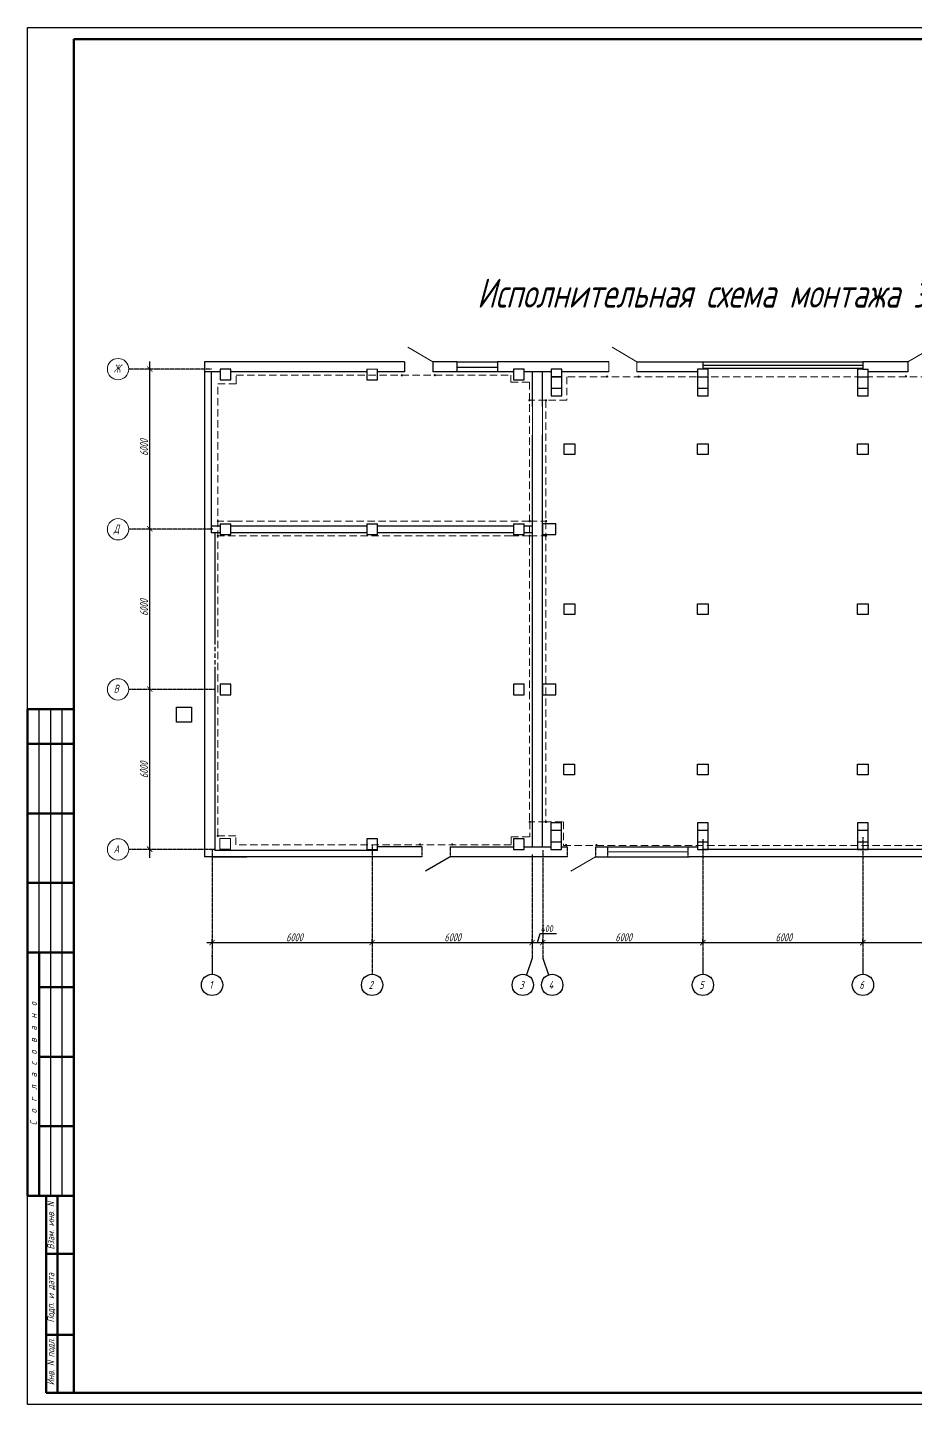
# Model space of a CAD drawing. Header units: millimetres. Extents: x -14296 to 10264, y -13087 to -5602.
# Drawn here: x -7108 to -6725, y -8149 to -7555 of the extents above; entities that cross this region are included whole.
import ezdxf
from ezdxf.enums import TextEntityAlignment as Align

# ---------------------------------------------------------------- set-up
doc = ezdxf.new("R2010")
doc.units = ezdxf.units.MM
for name, pattern in [('CENTER2', [1.125, 0.75, -0.125, 0.125, -0.125]), ('gost6', [12, 8, -1.5, 1, -1.5]), ('HIDDEN2', [4.7625, 3.175, -1.5875])]:
    doc.linetypes.add(name, pattern=pattern)
for name, color, linetype, lineweight in [('1', 4, 'Continuous', 15), ('Заземление (Сущ)', 6, 'gost6', 25), ('зд осн', 7, 'Continuous', 30), ('КаБель силовой (Вновь)', 1, 'Continuous', 15), ('основной', 3, 'Continuous', 15), ('стена', 7, 'Continuous', 18), ('строит', 7, 'Continuous', 30), ('Строительный', 251, 'Continuous', 13)]:
    doc.layers.add(name, color=color, linetype=linetype, lineweight=lineweight)
for name, color, linetype in [('TONK', 3, 'Continuous'), ('НОВЫЙ', 7, 'Continuous'), ('оси', 5, 'gost6'), ('Размеры', 5, 'Continuous')]:
    doc.layers.add(name, color=color, linetype=linetype)
doc.styles.add('GOST', font='GOST.shx', dxfattribs={"oblique": 15, "height": 3.5})
doc.styles.add('GOST 2.304', font='CS_Gost2304.shx', dxfattribs={"width": 0.9, "height": 300})
doc.styles.add('Simplex', font='simplex.shx', dxfattribs={"width": 0.7, "oblique": 15})

msp = doc.modelspace()

# ---------------------------------------------------------------- hatches: boundary and pattern name
at = {"layer": 'Заземление (Сущ)', "lineweight": 30, "true_color": 0xed1f24}
for points in [[(-6946.3611, -7704.53936, 1), (-6947.3611, -7704.53936, 1)], [(-6932.12269, -7704.48726, 1), (-6933.12269, -7704.48726, 1)], [(-6857.79463, -7705.05709, 1), (-6858.79463, -7705.05709, 1)], [(-6844.19974, -7705.12937, 1), (-6845.19974, -7705.12937, 1)], [(-6728.79178, -7704.97731, 1), (-6729.79178, -7704.97731, 1)], [(-6891.28062, -7715.31454, 1), (-6892.28062, -7715.31454, 1)], [(-6884.14712, -7715.33737, 1), (-6885.14712, -7715.33737, 1)], [(-7025.75728, -7767.47765, 1), (-7026.75728, -7767.47765, 1)], [(-6891.19888, -7767.41627, 1), (-6892.19888, -7767.41627, 1)], [(-6884.11009, -7767.4579, 1), (-6885.11009, -7767.4579, 1)], [(-7025.78555, -7773.75437, 1), (-7026.78555, -7773.75437, 1)], [(-6891.22497, -7773.76986, 1), (-6892.22497, -7773.76986, 1)], [(-6884.15866, -7773.73139, 1), (-6885.15866, -7773.73139, 1)], [(-6891.16596, -7897.20394, 1), (-6892.16596, -7897.20394, 1)], [(-6884.15685, -7897.22751, 1), (-6885.15685, -7897.22751, 1)], [(-7025.78928, -7903.25451, 1), (-7026.78928, -7903.25451, 1)], [(-6938.51594, -7906.97654, 1), (-6939.51594, -7906.97654, 1)], [(-6924.62366, -7906.94677, 1), (-6925.62366, -7906.94677, 1)], [(-6875.50182, -7907.2217, 1), (-6876.50182, -7907.2217, 1)], [(-6862.37133, -7907.18542, 1), (-6863.37133, -7907.18542, 1)]]:
    msp.add_hatch(color=240, dxfattribs=at).paths.add_polyline_path(points)

# ---------------------------------------------------------------- linework, layer by layer
at = {"color": 0, "lineweight": 60}
for p, q in [((-7088.40062, -8143.51858), (-7088.40062, -7559.51858)), ((-7088.40062, -7559.60229), (-6272.40062, -7559.60229)), ((-7088.40062, -8143.51858), (-7088.40062, -7559.60229)), ((-6272.40062, -8143.51858), (-7088.40062, -8143.51858))]:
    msp.add_line(p, q, dxfattribs=at)
at = {"color": 0, "lineweight": 25}
for p, q in [((-7055.54807, -7774.63099), (-7055.54807, -7698.65812)), ((-7055.54807, -7843.67418), (-7055.54807, -7767.70132)), ((-7055.54807, -7912.74042), (-7055.54807, -7836.76756))]:
    msp.add_line(p, q, dxfattribs=at)
at = {"color": 0}
msp.add_line((-6886.12772, -7823.58874), (-6886.12772, -7815.54506), dxfattribs=at)
at = {"color": 0, "lineweight": 50}
msp.add_line((-7108.40062, -7848.51858), (-7108.40062, -8058.51858), dxfattribs=at)
at = {"color": 0, "lineweight": -3}
for p, q in [((-7103.40062, -7953.51858), (-7103.40062, -7848.51858)), ((-7088.40062, -8058.51858), (-7100.40062, -8058.51858)), ((-7088.40062, -8058.51858), (-7100.40062, -8058.51858)), ((-7088.40062, -8058.51858), (-7100.40062, -8058.51858))]:
    msp.add_line(p, q, dxfattribs=at)
at = {"lineweight": 25}
msp.add_line((-6957.397, -7904.47228), (-6962.00142, -7904.47228), dxfattribs=at)
at = {"color": 0}
msp.add_lwpolyline([(-6267.40062, -8148.51858), (-7108.40062, -8148.51858), (-7108.40062, -7554.51858), (-6267.40062, -7554.51858), (-6267.40062, -8148.51858)], dxfattribs=at)
msp.add_lwpolyline([(-7044.0402, -7847.71277), (-7037.56661, -7847.71277), (-7037.56661, -7854.18637), (-7044.0402, -7854.18637)], close=True)
at = {"layer": '1', "color": 0}
for p, q in [((-6728.54158, -7698.66484), (-6716.82817, -7691.9021)), ((-6961.98547, -7701.90059), (-6957.38106, -7701.90059)), ((-6857.58034, -7703.03903), (-6857.58034, -7698.66484)), ((-6845.37864, -7703.03903), (-6845.37864, -7698.66484)), ((-6890.50191, -7718.00339), (-6890.50191, -7730.20509)), ((-6886.12772, -7718.00339), (-6886.12772, -7730.20509)), ((-6823.39255, -7910.12265), (-6858.15589, -7910.12265))]:
    msp.add_line(p, q, dxfattribs=at)
at = {"layer": 'TONK', "color": 0, "linetype": 'HIDDEN2', "ltscale": 0.6}
for p, q in [((-7027.5984, -7818.83079), (-7027.5984, -7836.09735)), ((-7031.9726, -7831.03249), (-7031.9726, -7836.09735))]:
    msp.add_line(p, q, dxfattribs=at)
at = {"layer": 'зд осн', "color": 0, "lineweight": 53, "ltscale": 0.02}
for p, q in [((-7088.40062, -7848.51858), (-7108.40062, -7848.51858)), ((-7088.40062, -7863.51858), (-7108.40062, -7863.51858)), ((-7088.40062, -7893.51858), (-7108.40062, -7893.51858)), ((-7088.3412, -7923.51858), (-7108.3412, -7923.51858)), ((-7088.40062, -7953.51858), (-7108.40062, -7953.51858)), ((-7103.40062, -8058.51858), (-7103.40062, -7953.51858)), ((-7088.40062, -7968.51858), (-7103.40062, -7968.51858)), ((-7088.40062, -7998.51858), (-7103.40062, -7998.51858)), ((-7088.40062, -8028.51858), (-7103.40062, -8028.51858)), ((-7088.40062, -8058.51858), (-7108.40062, -8058.51858))]:
    msp.add_line(p, q, dxfattribs=at)
at = {"layer": 'зд осн', "color": 0, "lineweight": -3, "ltscale": 0.02}
for p, q in [((-7098.40062, -8058.51858), (-7098.40062, -7848.51858)), ((-7093.40062, -8058.51858), (-7093.40062, -7848.51858))]:
    msp.add_line(p, q, dxfattribs=at)
at = {"layer": 'КаБель силовой (Вновь)', "linetype": 'HIDDEN2'}
for p, q in [((-7026.28928, -7903.25451), (-7026.28928, -7708.16021)), ((-7026.28928, -7708.16021), (-7018.42116, -7708.16021)), ((-7018.42116, -7708.16021), (-7018.42116, -7704.55574)), ((-7018.42116, -7704.55574), (-6899.86146, -7704.55574)), ((-6899.86146, -7704.55574), (-6899.86146, -7707.53844)), ((-6899.86146, -7707.53844), (-6891.7622, -7707.53844)), ((-6891.7622, -7707.53844), (-6891.7622, -7774.34236)), ((-6481.58791, -7705.14075), (-6875.59357, -7705.14075)), ((-6875.59357, -7705.14075), (-6875.59357, -7715.33869)), ((-6884.67057, -7715.33869), (-6891.7622, -7715.33869)), ((-6875.59357, -7715.33869), (-6884.67057, -7715.33869)), ((-6884.67057, -7715.33869), (-6884.67057, -7715.33869)), ((-6884.67057, -7715.33869), (-6884.67057, -7897.21198)), ((-7018.86942, -7767.45617), (-7026.28928, -7767.45617)), ((-7018.86942, -7767.45617), (-6891.73985, -7767.45617)), ((-6899.58453, -7773.77623), (-7026.28928, -7773.77623)), ((-6899.58453, -7773.77623), (-6891.7622, -7773.77623)), ((-6884.67057, -7897.21198), (-6891.69147, -7897.21198)), ((-6891.69147, -7897.21198), (-6891.69147, -7903.57532)), ((-6885.50885, -7897.21198), (-6877.0847, -7897.21198)), ((-6877.0847, -7897.21198), (-6877.0847, -7907.42937)), ((-7018.44841, -7903.25451), (-7026.28928, -7903.25451)), ((-7018.44841, -7907.0769), (-7018.44841, -7903.25451)), ((-6891.69147, -7903.57532), (-6899.61731, -7903.57532)), ((-6899.61731, -7903.57532), (-6899.61731, -7907.0769)), ((-6899.61731, -7907.0769), (-7018.44841, -7907.0769)), ((-6877.0847, -7907.42937), (-6480.74992, -7907.42937))]:
    msp.add_line(p, q, dxfattribs=at)
at = {"layer": 'КаБель силовой (Вновь)', "color": 240, "linetype": 'HIDDEN2', "true_color": 0xed1f24}
for p, q in [((-6891.65427, -7767.47039), (-6884.67057, -7767.47039)), ((-6891.7622, -7774.34236), (-6891.7622, -7897.21198)), ((-6891.68547, -7773.78338), (-6884.67057, -7773.78338))]:
    msp.add_line(p, q, dxfattribs=at)
at = {"layer": 'КаБель силовой (Вновь)', "color": 240, "true_color": 0xed1f24, "const_width": 0.53022}
for points in [[(-6891.83628, -7715.36189, 0.7211978), (-6891.68177, -7715.36189, 1.312587692)], [(-6884.73605, -7715.35951, 0.7211978), (-6884.58154, -7715.35951, 1.312587692)], [(-7026.36691, -7767.47935, 0.7211978), (-7026.2124, -7767.47935, 1.312587692)], [(-6891.80878, -7767.47039, 0.7211978), (-6891.65427, -7767.47039, 1.312587692)], [(-6884.74956, -7767.49437, 0.7211978), (-6884.59505, -7767.49437, 1.312587692)], [(-7026.35927, -7773.79416, 0.7211978), (-7026.20476, -7773.79416, 1.312587692)], [(-6891.83998, -7773.78338, 0.7211978), (-6891.68547, -7773.78338, 1.312587692)], [(-6884.73486, -7773.80231, 0.7211978), (-6884.58035, -7773.80231, 1.312587692)], [(-6891.75572, -7897.25098, 0.7211978), (-6891.60121, -7897.25098, 1.312587692)], [(-6884.7308, -7897.24248, 0.7211978), (-6884.57629, -7897.24248, 1.312587692)]]:
    msp.add_lwpolyline(points, format="xyb", close=True, dxfattribs=at)
at = {"layer": 'НОВЫЙ', "color": 0, "linetype": 'CENTER2', "ltscale": 0.5}
for p, q in [((-7029.05201, -7701.88793), (-7064.71631, -7701.88793)), ((-7028.4532, -7770.95417), (-7064.71631, -7770.95417)), ((-7027.89711, -7840.02041), (-7064.71631, -7840.02041)), ((-6816.94637, -7904.67209), (-6816.94637, -7955.99812)), ((-6747.88012, -7903.74012), (-6747.88012, -7955.99812)), ((-7027.89711, -7909.07812), (-7064.71631, -7909.07812)), ((-7028.74951, -7909.18395), (-7028.74951, -7955.99812)), ((-6959.68327, -7907.13344), (-6959.68327, -7962.90474)), ((-6938.27273, -7907.93555), (-6938.27273, -7912.30975)), ((-6926.07103, -7907.93555), (-6926.07103, -7912.30975)), ((-6890.61702, -7911.2097), (-6890.61702, -7955.99812)), ((-6886.01261, -7909.33379), (-6886.01261, -7955.99812)), ((-6875.53756, -7907.93555), (-6875.53756, -7912.30975)), ((-6863.33586, -7907.93555), (-6863.33586, -7912.30975)), ((-6858.15589, -7907.93555), (-6858.15589, -7912.30975)), ((-6823.39255, -7907.93555), (-6823.39255, -7912.30975))]:
    msp.add_line(p, q, dxfattribs=at)
at = {"layer": 'оси', "color": 0, "linetype": 'Continuous', "ltscale": 100}
for centre in [(-7028.74951, -7967.50916), (-6959.68327, -7967.50916), (-6894.64589, -7967.50916), (-6881.98374, -7967.50916), (-6816.94637, -7967.50916), (-6747.88012, -7967.50916)]:
    msp.add_circle(centre, 4.60442, dxfattribs=at)
at = {"layer": 'основной', "color": 0, "lineweight": 25, "ltscale": 100}
for p, q in [((-6845.37864, -7698.66484), (-6747.88012, -7698.66484)), ((-6816.94637, -7701.42749), (-6747.88012, -7701.42749)), ((-6747.88012, -7701.88793), (-6745.57792, -7701.88793))]:
    msp.add_line(p, q, dxfattribs=at)
at = {"layer": 'основной', "color": 0}
for centre in [(-7069.32072, -7701.88793), (-7069.32072, -7770.95417), (-7069.32072, -7840.02041), (-7069.32072, -7909.08666)]:
    msp.add_circle(centre, 4.60442, dxfattribs=at)
at = {"layer": 'Размеры', "color": 0, "lineweight": 9}
msp.add_line((-6933.5532, -7698.66484), (-6944.31315, -7692.45258), dxfattribs=at)
at = {"layer": 'Размеры', "color": 0, "lineweight": 5}
for p, q in [((-6845.37864, -7698.66484), (-6856.13859, -7692.45258)), ((-6863.33586, -7912.30975), (-6873.90284, -7918.4106))]:
    msp.add_line(p, q, dxfattribs=at)
at = {"layer": 'Размеры', "color": 0}
for p, q in [((-6945.75491, -7698.66484), (-7031.9726, -7698.66484)), ((-7031.9726, -7698.66484), (-7031.9726, -7831.03249)), ((-7025.29619, -7703.03903), (-7031.9726, -7703.03903)), ((-7029.20995, -7703.03903), (-7029.20995, -7772.39305)), ((-7020.69178, -7701.90059), (-7025.29619, -7701.90059)), ((-7025.29619, -7701.90059), (-7025.29619, -7706.50501)), ((-7020.69178, -7706.50501), (-7020.69178, -7701.90059)), ((-6961.98547, -7703.03903), (-7020.69178, -7703.03903)), ((-6961.98547, -7701.90059), (-6961.98547, -7706.50501)), ((-6957.38106, -7706.50501), (-6957.38106, -7701.90059)), ((-6945.75491, -7703.03903), (-6957.38106, -7703.03903)), ((-6945.75491, -7698.66484), (-6945.75491, -7703.03903)), ((-6923.07816, -7698.66484), (-6933.5532, -7698.66484)), ((-6933.5532, -7698.66484), (-6933.5532, -7703.03903)), ((-6898.67475, -7703.03903), (-6933.5532, -7703.03903)), ((-6923.07816, -7698.66484), (-6923.07816, -7703.03903)), ((-6923.07816, -7698.66484), (-6905.58138, -7698.66484)), ((-6923.07816, -7701.03721), (-6905.58138, -7701.03721)), ((-6857.58034, -7698.66484), (-6905.58138, -7698.66484)), ((-6905.58138, -7698.66484), (-6905.58138, -7703.03903)), ((-6894.07034, -7701.90059), (-6898.67475, -7701.90059)), ((-6898.67475, -7701.90059), (-6898.67475, -7706.50501)), ((-6894.07034, -7706.50501), (-6894.07034, -7701.90059)), ((-6882.44418, -7703.03903), (-6894.07034, -7703.03903)), ((-6890.50191, -7718.00339), (-6890.50191, -7703.03903)), ((-6886.12772, -7718.00339), (-6886.12772, -7703.03903)), ((-6877.83977, -7701.88793), (-6882.44418, -7701.88793)), ((-6882.44418, -7701.88793), (-6882.44418, -7713.39897)), ((-6877.83977, -7713.39897), (-6877.83977, -7701.88793)), ((-6857.58034, -7703.03903), (-6877.83977, -7703.03903)), ((-6819.24857, -7703.03903), (-6845.37864, -7703.03903)), ((-6814.64416, -7701.88793), (-6819.24857, -7701.88793)), ((-6819.24857, -7701.88793), (-6819.24857, -7713.39897)), ((-6816.94637, -7698.66484), (-6816.94637, -7701.88793)), ((-6816.94637, -7700.11025), (-6747.88012, -7700.11025)), ((-6814.64416, -7713.39897), (-6814.64416, -7701.88793)), ((-6747.88012, -7701.88793), (-6750.18233, -7701.88793)), ((-6750.18233, -7701.88793), (-6750.18233, -7713.39897)), ((-6728.54158, -7698.66484), (-6747.88012, -7698.66484)), ((-6747.88012, -7698.66484), (-6747.88012, -7701.88793)), ((-6745.57792, -7713.39897), (-6745.57792, -7701.88793)), ((-6728.54158, -7703.03903), (-6745.57792, -7703.03903)), ((-6728.54158, -7698.66484), (-6728.54158, -7703.03903)), ((-7025.29619, -7706.50501), (-7020.69177, -7706.50501)), ((-6961.98547, -7706.50501), (-6957.38105, -7706.50501)), ((-6898.67474, -7706.50501), (-6894.07033, -7706.50501)), ((-6882.44418, -7705.14075), (-6877.83977, -7705.14075)), ((-6819.24857, -7705.14075), (-6814.64416, -7705.14075)), ((-6750.18233, -7705.14075), (-6745.57792, -7705.14075)), ((-6882.44418, -7710.14615), (-6877.83977, -7710.14615)), ((-6882.44418, -7713.39897), (-6877.83977, -7713.39897)), ((-6819.24857, -7710.14615), (-6814.64416, -7710.14615)), ((-6819.24857, -7713.39897), (-6814.64416, -7713.39897)), ((-6750.18233, -7710.14615), (-6745.57792, -7710.14615)), ((-6750.18233, -7713.39897), (-6745.57792, -7713.39897)), ((-6890.50191, -7907.93555), (-6890.50191, -7730.20509)), ((-6886.12772, -7907.93555), (-6886.12772, -7730.20509)), ((-6876.79389, -7738.71395), (-6876.79389, -7734.10953)), ((-6876.79389, -7734.10953), (-6872.18947, -7734.10953)), ((-6872.18947, -7738.71395), (-6876.79389, -7738.71395)), ((-6872.18947, -7734.10953), (-6872.18947, -7738.71395)), ((-6819.24857, -7738.72326), (-6819.24857, -7734.11884)), ((-6819.24857, -7734.11884), (-6814.64416, -7734.11884)), ((-6814.64416, -7738.72326), (-6819.24857, -7738.72326)), ((-6814.64416, -7734.11884), (-6814.64416, -7738.72326)), ((-6750.18233, -7738.72326), (-6750.18233, -7734.11884)), ((-6750.18233, -7734.11884), (-6745.57792, -7734.11884)), ((-6745.57792, -7738.72326), (-6750.18233, -7738.72326)), ((-6745.57792, -7734.11884), (-6745.57792, -7738.72326)), ((-7029.20753, -7769.51529), (-7025.29619, -7769.51529)), ((-7028.74951, -7769.51529), (-7025.29619, -7769.51529)), ((-7025.29619, -7768.5492), (-7025.29619, -7773.15362)), ((-7025.29619, -7768.5492), (-7020.69177, -7768.5492)), ((-7020.69178, -7773.15362), (-7020.69178, -7768.5492)), ((-7020.69178, -7769.51529), (-7013.28003, -7769.51529)), ((-7020.69178, -7769.51529), (-7013.28003, -7769.51529)), ((-7013.28003, -7769.51529), (-6961.98547, -7769.51529)), ((-7001.07833, -7769.51529), (-6961.98547, -7769.51529)), ((-6961.98547, -7768.56786), (-6961.98547, -7773.17228)), ((-6961.98547, -7768.56786), (-6957.38105, -7768.56786)), ((-6957.38106, -7773.17228), (-6957.38106, -7768.56786)), ((-6957.38106, -7769.51529), (-6898.67475, -7769.51529)), ((-6957.38106, -7769.51529), (-6898.67475, -7769.51529)), ((-6898.67475, -7768.5492), (-6898.67475, -7773.15362)), ((-6898.67474, -7768.5492), (-6894.07033, -7768.5492)), ((-6894.07034, -7773.15362), (-6894.07034, -7768.5492)), ((-6894.07034, -7769.51529), (-6890.50191, -7769.51529)), ((-6894.07034, -7769.51529), (-6890.50191, -7769.51529)), ((-6880.3722, -7768.5492), (-6886.12772, -7768.5492)), ((-6886.12772, -7768.5492), (-6886.12772, -7773.15362)), ((-6880.3722, -7773.15362), (-6880.3722, -7768.5492)), ((-7029.20995, -7772.39305), (-7025.29619, -7772.39305)), ((-7027.5984, -7772.42427), (-7027.5984, -7818.83079)), ((-7025.29619, -7773.15362), (-7020.69178, -7773.15362)), ((-7020.69178, -7772.39305), (-7013.28003, -7772.39305)), ((-7013.28003, -7772.39305), (-6961.98547, -7772.39305)), ((-6961.98547, -7773.17228), (-6957.38106, -7773.17228)), ((-6957.38106, -7772.39305), (-6898.67475, -7772.39305)), ((-6898.67475, -7773.15362), (-6894.07034, -7773.15362)), ((-6894.07034, -7772.39305), (-6890.50191, -7772.39305)), ((-6886.12772, -7773.15362), (-6880.3722, -7773.15362)), ((-6876.79389, -7807.78019), (-6876.79389, -7803.17578)), ((-6876.79389, -7803.17578), (-6872.18947, -7803.17578)), ((-6872.18947, -7803.17578), (-6872.18947, -7807.78019)), ((-6819.24857, -7807.7895), (-6819.24857, -7803.18509)), ((-6819.24857, -7803.18509), (-6814.64416, -7803.18509)), ((-6814.64416, -7803.18509), (-6814.64416, -7807.7895)), ((-6750.18233, -7807.7895), (-6750.18233, -7803.18509)), ((-6750.18233, -7803.18509), (-6745.57792, -7803.18509)), ((-6745.57792, -7803.18509), (-6745.57792, -7807.7895)), ((-6872.18947, -7807.78019), (-6876.79389, -7807.78019)), ((-6814.64416, -7807.7895), (-6819.24857, -7807.7895)), ((-6745.57792, -7807.7895), (-6750.18233, -7807.7895)), ((-7031.9726, -7831.03249), (-7031.9726, -7912.30975)), ((-7027.5984, -7831.03249), (-7027.5984, -7909.55276)), ((-7020.69178, -7837.71821), (-7025.29619, -7837.71821)), ((-7025.29619, -7837.71821), (-7025.29619, -7842.32262)), ((-7020.69178, -7842.32262), (-7020.69178, -7837.71821)), ((-6894.07034, -7837.71821), (-6898.67475, -7837.71821)), ((-6898.67475, -7837.71821), (-6898.67475, -7842.32262)), ((-6894.07034, -7842.32262), (-6894.07034, -7837.71821)), ((-6880.3722, -7837.71821), (-6886.12772, -7837.71821)), ((-6886.12772, -7837.71821), (-6886.12772, -7842.32262)), ((-6880.3722, -7842.32262), (-6880.3722, -7837.71821)), ((-7025.29619, -7842.32262), (-7020.69178, -7842.32262)), ((-6898.67475, -7842.32262), (-6894.07034, -7842.32262)), ((-6886.12772, -7842.32262), (-6880.3722, -7842.32262)), ((-6876.91889, -7876.84643), (-6876.91889, -7872.24202)), ((-6876.91889, -7872.24202), (-6872.31447, -7872.24202)), ((-6872.31447, -7872.24202), (-6872.31447, -7876.84643)), ((-6819.24857, -7876.85574), (-6819.24857, -7872.25133)), ((-6819.24857, -7872.25133), (-6814.64416, -7872.25133)), ((-6814.64416, -7872.25133), (-6814.64416, -7876.85574)), ((-6750.18233, -7876.85574), (-6750.18233, -7872.25133)), ((-6750.18233, -7872.25133), (-6745.57792, -7872.25133)), ((-6745.57792, -7872.25133), (-6745.57792, -7876.85574)), ((-6872.31447, -7876.84643), (-6876.91889, -7876.84643)), ((-6814.64416, -7876.85574), (-6819.24857, -7876.85574)), ((-6745.57792, -7876.85574), (-6750.18233, -7876.85574)), ((-6882.5593, -7897.57562), (-6882.5593, -7909.08666)), ((-6877.95488, -7909.08666), (-6877.95488, -7897.57562)), ((-6814.64416, -7897.57562), (-6819.24857, -7897.57562)), ((-6819.24857, -7897.57562), (-6819.24857, -7909.08666)), ((-6814.64416, -7909.08666), (-6814.64416, -7897.57562)), ((-6745.57792, -7897.57562), (-6750.18233, -7897.57562)), ((-6750.18233, -7897.57562), (-6750.18233, -7909.08666)), ((-6745.57792, -7909.08666), (-6745.57792, -7897.57562)), ((-6957.38106, -7904.48224), (-6961.98547, -7904.48224)), ((-6961.98547, -7904.48224), (-6961.98547, -7909.08666)), ((-6957.38106, -7909.08666), (-6957.38106, -7904.48224)), ((-6894.07034, -7904.48224), (-6898.67475, -7904.48224)), ((-6898.67475, -7904.48224), (-6898.67475, -7909.08666)), ((-6894.07034, -7909.08666), (-6894.07034, -7904.48224)), ((-6882.5593, -7900.82844), (-6877.95488, -7900.82844)), ((-6882.5593, -7905.83383), (-6877.95488, -7905.83383)), ((-6819.24857, -7900.82844), (-6814.64416, -7900.82844)), ((-6819.24857, -7905.83383), (-6814.64416, -7905.83383)), ((-6750.18233, -7900.82844), (-6745.57792, -7900.82844)), ((-6750.18233, -7905.83383), (-6745.57792, -7905.83383)), ((-6957.38106, -7909.5471), (-7027.5984, -7909.5471)), ((-6961.98547, -7909.08666), (-6957.38106, -7909.08666)), ((-6938.27273, -7907.93555), (-6957.38106, -7907.93555)), ((-6957.38106, -7909.08666), (-6957.38106, -7907.93555)), ((-6957.38106, -7909.5471), (-6957.38106, -7907.93555)), ((-6926.07103, -7907.93555), (-6898.67475, -7907.93555)), ((-6898.67475, -7909.08666), (-6894.07034, -7909.08666)), ((-6894.07034, -7907.93555), (-6882.5593, -7907.93555)), ((-6890.61702, -7907.9664), (-6890.61702, -7907.93555)), ((-6882.5593, -7909.08666), (-6877.95488, -7909.08666)), ((-6877.95488, -7907.93555), (-6875.53756, -7907.93555)), ((-6863.33586, -7907.93555), (-6819.24857, -7907.93555)), ((-6819.24857, -7909.08666), (-6814.64416, -7909.08666)), ((-6676.51167, -7909.08666), (-6816.94637, -7909.08666)), ((-6750.18233, -7909.08666), (-6745.57792, -7909.08666)), ((-6938.27273, -7912.30975), (-7031.9726, -7912.30975)), ((-7028.74951, -7912.30975), (-7013.70954, -7912.30975)), ((-6926.07103, -7912.30975), (-6936.63801, -7918.4106)), ((-6875.53756, -7912.30975), (-6926.07103, -7912.30975)), ((-6878.41532, -7912.30975), (-6897.41452, -7912.30975)), ((-6863.33586, -7912.30975), (-6822.817, -7912.30975)), ((-6668.33884, -7912.30975), (-6822.817, -7912.30975)), ((-6888.31482, -7949.26993), (-6887.14069, -7945.35617)), ((-6887.14069, -7945.35617), (-6880.13408, -7945.35617)), ((-7031.05171, -7949.26993), (-6957.38106, -7949.26993)), ((-7028.74951, -7949.70159), (-7028.74951, -7947.83105)), ((-6961.98547, -7949.26993), (-6888.31482, -7949.26993)), ((-6959.68327, -7949.70159), (-6959.68327, -7947.83105)), ((-6959.68327, -7949.70159), (-6959.68327, -7947.83105)), ((-6892.91923, -7949.26993), (-6883.7104, -7949.26993)), ((-6890.61702, -7949.70159), (-6890.61702, -7947.83105)), ((-6890.61702, -7949.70159), (-6890.61702, -7947.83105)), ((-6888.31482, -7949.26993), (-6814.64416, -7949.26993)), ((-6886.01261, -7949.70159), (-6886.01261, -7947.83105)), ((-6886.01261, -7949.70159), (-6886.01261, -7947.83105)), ((-6819.24857, -7949.26993), (-6745.57792, -7949.26993)), ((-6816.94637, -7949.70159), (-6816.94637, -7947.83105)), ((-6816.94637, -7949.70159), (-6816.94637, -7947.83105)), ((-6750.18233, -7949.26993), (-6676.51167, -7949.26993)), ((-6747.88012, -7949.70159), (-6747.88012, -7947.83105)), ((-6747.88012, -7949.70159), (-6747.88012, -7947.83105)), ((-7028.74951, -7955.27868), (-7028.74951, -7954.55924)), ((-7028.74951, -7955.99812), (-7028.74951, -7962.90474)), ((-6890.61702, -7955.99812), (-6893.12482, -7963.16324)), ((-6886.01261, -7955.99812), (-6883.50481, -7963.16324)), ((-6816.94637, -7955.99812), (-6816.94637, -7962.90474)), ((-6747.88012, -7955.99812), (-6747.88012, -7962.90474))]:
    msp.add_line(p, q, dxfattribs=at)
at = {"layer": 'Размеры', "color": 7}
msp.add_line((-6877.95488, -7897.57562), (-6882.5593, -7897.57562), dxfattribs=at)
at = {"layer": 'Размеры', "color": 0, "const_width": 0.34533}
for points in [[(-7056.80199, -7700.67389), (-7054.49978, -7702.9761)], [(-7056.80199, -7769.6262), (-7054.49978, -7771.9284)], [(-7056.80199, -7838.74724), (-7054.49978, -7841.04945)], [(-7056.80199, -7907.84583), (-7054.49978, -7910.14803)], [(-7027.5984, -7948.11882), (-7029.90061, -7950.42103)], [(-6960.83437, -7950.42103), (-6958.53216, -7948.11882)], [(-6958.53216, -7948.11882), (-6960.83437, -7950.42103)], [(-6889.46592, -7948.11882), (-6891.76813, -7950.42103)], [(-6891.76813, -7950.42103), (-6889.46592, -7948.11882)], [(-6887.16371, -7950.42103), (-6884.8615, -7948.11882)], [(-6884.8615, -7948.11882), (-6887.16371, -7950.42103)], [(-6818.09747, -7950.42103), (-6815.79526, -7948.11882)], [(-6815.79526, -7948.11882), (-6818.09747, -7950.42103)], [(-6749.03123, -7950.42103), (-6746.72902, -7948.11882)], [(-6746.72902, -7948.11882), (-6749.03123, -7950.42103)]]:
    msp.add_lwpolyline(points, dxfattribs=at)
at = {"layer": 'стена', "lineweight": 25}
msp.add_line((-6886.14041, -7907.72143), (-6886.14041, -7893.79636), dxfattribs=at)
at = {"layer": 'стена', "color": 0, "lineweight": 53}
for p, q in [((-7100.40062, -8143.51858), (-7100.40062, -8058.51858)), ((-7095.40062, -8143.51858), (-7095.40062, -8058.51858)), ((-7088.40062, -8083.51858), (-7100.40062, -8083.51858)), ((-7088.40062, -8118.51858), (-7100.40062, -8118.51858)), ((-7088.40062, -8143.51858), (-7100.40062, -8143.51858))]:
    msp.add_line(p, q, dxfattribs=at)
at = {"layer": 'стена', "color": 0, "lineweight": -3}
msp.add_line((-7088.40062, -8058.51858), (-7100.40062, -8058.51858), dxfattribs=at)
msp.add_line((-7088.40062, -8058.51858), (-7100.40062, -8058.51858), dxfattribs=at)
at = {"layer": 'стена', "color": 0, "lineweight": 60}
msp.add_line((-7088.40062, -8143.51858), (-7088.40062, -8143.51858), dxfattribs=at)
at = {"layer": 'Строительный', "color": 0}
for p, q in [((-6877.8433, -7701.89024), (-6882.44772, -7701.89024)), ((-6877.8433, -7713.40128), (-6877.8433, -7701.89024)), ((-6882.44373, -7705.12914), (-6877.83932, -7705.12914)), ((-6882.44772, -7713.40128), (-6877.8433, -7713.40128)), ((-6819.28784, -7713.39946), (-6814.68343, -7713.39946)), ((-6750.2216, -7713.39946), (-6745.61719, -7713.39946)), ((-7020.74096, -7904.38335), (-7025.34537, -7904.38335)), ((-7025.34537, -7904.38335), (-7025.34537, -7908.98777)), ((-7020.74096, -7908.98777), (-7020.74096, -7904.38335)), ((-7025.34537, -7908.98777), (-7020.74096, -7908.98777))]:
    msp.add_line(p, q, dxfattribs=at)

# ---------------------------------------------------------------- texts
at = {"color": 0, "lineweight": 20, "style": 'Simplex', "oblique": 15, "width": 0.7}
for s, p in [('Ж', (-7071.19976, -7703.3578)), ('Д', (-7071.19976, -7772.42404)), ('В', (-7071.19976, -7841.49028)), ('А', (-7071.19976, -7910.55652))]:
    msp.add_text(s, height=3.45331, dxfattribs=at).set_placement(p)
for s, p in [('1', (-7029.32085, -7967.50916)), ('2', (-6960.25461, -7967.50916)), ('3', (-6895.21723, -7967.50916)), ('4', (-6882.55509, -7967.50916)), ('5', (-6817.51771, -7967.50916)), ('6', (-6748.45147, -7967.50916))]:
    msp.add_text(s, height=3.45331, dxfattribs=at).set_placement(p, align=Align.MIDDLE_CENTER)
at = {"color": 0, "ltscale": 0.02, "style": 'GOST', "oblique": 15}
msp.add_text('С  о  г  л  а  с  о  в  а  н  о', height=3, rotation=90, dxfattribs=at).set_placement((-7104.39309, -8028.04053))
at = {"color": 0, "lineweight": 20, "ltscale": 0.02, "style": 'Simplex', "oblique": 15, "width": 0.7}
for s, p in [('Взам. инв. N', (-7096.89081, -8071.41082)), ('Подп. и дата', (-7096.89081, -8102.47416)), ('Инв. N подл.', (-7096.83856, -8130.07777))]:
    msp.add_text(s, height=3, rotation=90, dxfattribs=at).set_placement(p, align=Align.CENTER)
at = {"color": 0, "lineweight": 20, "char_height": 3.453312, "attachment_point": 5, "rotation": 90, "style": 'Simplex'}
for insert in [(-7058.13805, -7735.71273), (-7058.13805, -7804.75593), (-7058.13805, -7874.75399)]:
    msp.add_mtext('6000', dxfattribs=dict(at, insert=insert))
at = {"layer": 'Размеры', "color": 0, "style": 'GOST 2.304', "oblique": 10, "width": 0.9}
msp.add_text('400', height=2.87776, dxfattribs=at).set_placement((-6886.96538, -7944.66551))
at = {"layer": 'Размеры', "color": 0, "lineweight": 20, "style": 'Simplex', "oblique": 15, "width": 0.7}
for p in [(-6996.77438, -7948.73155), (-6928.49914, -7948.73155), (-6854.72536, -7948.73155), (-6785.5675, -7948.73155)]:
    msp.add_text('6000', height=3.453312, dxfattribs=at).set_placement(p)
at = {"layer": 'строит', "lineweight": 35, "style": 'Simplex', "oblique": 15, "width": 0.7}
msp.add_text('Исполнительная схема монтажа заземления на отм.0.000.   М1:100', height=12.523139, dxfattribs=at).set_placement((-6914.44213, -7675.36127))

doc.saveas('drawing.dxf')
